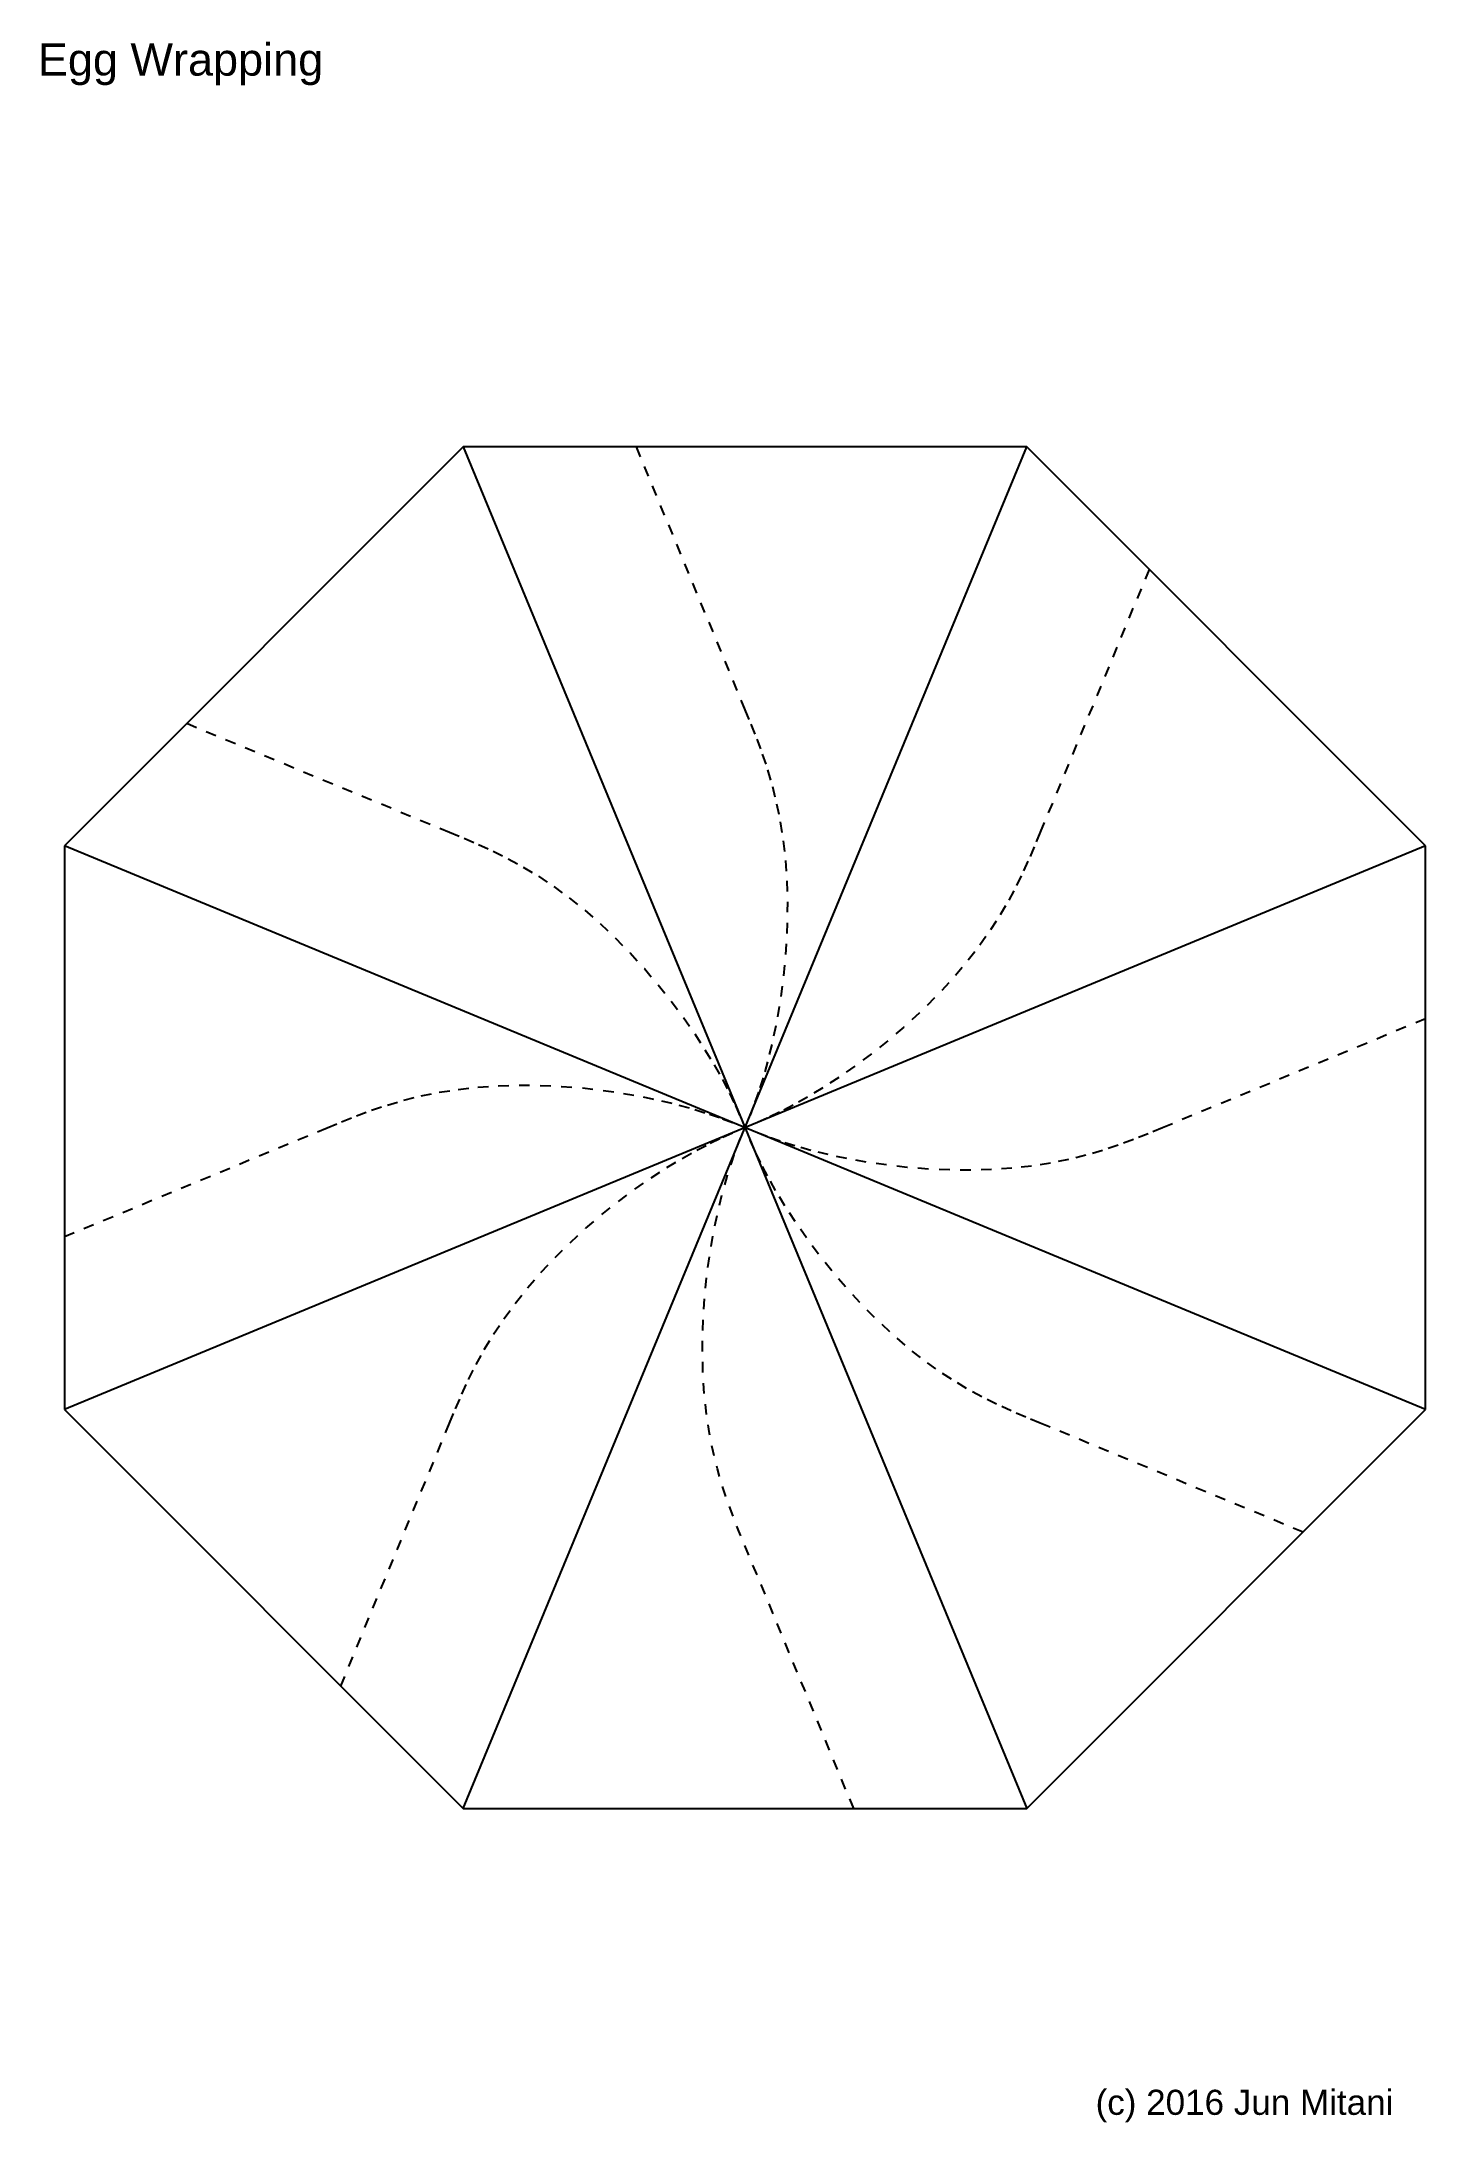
# Model space of a CAD drawing. Extents: x 11 to 197, y -288 to -9.
import ezdxf

# ---------------------------------------------------------------- set-up
doc = ezdxf.new("R2010")
doc.units = 0
for name, pattern in [('AI-LINETYPE-1', [2.822222, 1.411111, -1.411111]), ('AI-LINETYPE-2', [2.822222, 1.411111, -1.411111]), ('AI-LINETYPE-3', [2.822222, 1.411111, -1.411111]), ('AI-LINETYPE-4', [2.822222, 1.411111, -1.411111]), ('AI-LINETYPE-5', [2.822222, 1.411111, -1.411111]), ('AI-LINETYPE-6', [2.822222, 1.411111, -1.411111]), ('AI-LINETYPE-7', [2.822222, 1.411111, -1.411111]), ('AI-LINETYPE-8', [2.822222, 1.411111, -1.411111])]:
    doc.linetypes.add(name, pattern=pattern)
for name, color, linetype in [('CUTLINE', 7, 'CONTINUOUS'), ('MOUNTAINLINE', 7, 'CONTINUOUS'), ('TEXT', 7, 'CONTINUOUS'), ('VALLEYLINE', 7, 'CONTINUOUS')]:
    doc.layers.add(name, color=color, linetype=linetype)

# ---------------------------------------------------------------- blocks, each defined once
blk = doc.blocks.new('BLOCK_2')
at = {"layer": 'TEXT', "color": 7, "attachment_point": 7}
for s, insert, char_height in [('\\fArial|b0|i0|c0|p34;\\W1;Egg Wrapping', (10.83, -14.86), 4.318), ('\\fArial|b0|i0|c0|p34;\\W1;(c) 2016 Jun Mitani', (152.51, -287.61), 3.3584)]:
    blk.add_mtext(s, dxfattribs=dict(at, insert=insert, char_height=char_height))

msp = doc.modelspace()

# ---------------------------------------------------------------- linework, layer by layer
at = {"layer": 'CUTLINE', "color": 7}
for points in [[(67.78, -63.28), (14.38, -116.67)], [(143.29, -63.28), (67.78, -63.28)], [(196.69, -116.67), (143.29, -63.28)], [(14.38, -116.67), (14.38, -192.18)], [(196.69, -192.18), (196.69, -116.67)], [(14.38, -192.18), (67.78, -245.58)], [(143.29, -245.58), (196.69, -192.18)], [(67.78, -245.58), (143.29, -245.58)]]:
    msp.add_lwpolyline(points, dxfattribs=at)
at = {"layer": 'MOUNTAINLINE', "color": 7}
for points in [[(67.78, -63.28), (143.29, -245.58)], [(67.78, -245.58), (143.29, -63.28)], [(196.69, -116.67), (14.38, -192.18)], [(196.69, -192.18), (14.38, -116.67)]]:
    msp.add_lwpolyline(points, dxfattribs=at)
at = {"layer": 'VALLEYLINE', "color": 7, "linetype": 'AI-LINETYPE-1'}
msp.add_lwpolyline([(90.96, -63.28), (105.54, -98.47), (106.34, -100.41), (107.12, -102.39), (107.87, -104.42), (108.58, -106.53), (109.22, -108.74), (109.79, -111.06), (110.27, -113.49), (110.67, -116.03), (110.96, -118.66), (111.14, -121.38), (111.23, -124.17), (111.2, -127), (111.07, -129.84), (110.85, -132.67), (110.53, -135.46), (110.14, -138.18), (109.67, -140.79), (109.14, -143.27), (108.57, -145.59), (107.97, -147.73), (107.35, -149.68), (106.73, -151.43), (106.12, -153)], dxfattribs=at)
at = {"layer": 'VALLEYLINE', "color": 7, "linetype": 'AI-LINETYPE-8'}
msp.add_lwpolyline([(159.68, -79.67), (145.1, -114.86), (144.29, -116.8), (143.45, -118.75), (142.55, -120.72), (141.55, -122.71), (140.45, -124.73), (139.21, -126.77), (137.83, -128.83), (136.32, -130.9), (134.66, -132.97), (132.87, -135.03), (130.95, -137.06), (128.94, -139.04), (126.84, -140.96), (124.68, -142.8), (122.48, -144.55), (120.28, -146.19), (118.1, -147.7), (115.98, -149.09), (113.93, -150.32), (111.99, -151.41), (110.17, -152.35), (108.5, -153.15), (106.95, -153.83)], dxfattribs=at)
at = {"layer": 'VALLEYLINE', "color": 7, "linetype": 'AI-LINETYPE-2'}
msp.add_lwpolyline([(30.77, -100.28), (65.97, -114.86), (67.91, -115.67), (69.86, -116.51), (71.82, -117.41), (73.82, -118.41), (75.83, -119.52), (77.88, -120.75), (79.94, -122.13), (82.01, -123.65), (84.08, -125.31), (86.14, -127.1), (88.16, -129.01), (90.15, -131.03), (92.07, -133.13), (93.91, -135.29), (95.66, -137.48), (97.3, -139.68), (98.81, -141.86), (100.19, -143.99), (101.43, -146.03), (102.52, -147.97), (103.46, -149.79), (104.26, -151.47), (104.94, -153.01)], dxfattribs=at)
at = {"layer": 'VALLEYLINE', "color": 7, "linetype": 'AI-LINETYPE-7'}
msp.add_lwpolyline([(196.69, -139.85), (161.49, -154.43), (161.49, -154.43), (159.55, -155.23), (157.58, -156.01), (155.55, -156.76), (153.43, -157.47), (151.22, -158.11), (148.9, -158.68), (146.47, -159.17), (143.94, -159.56), (141.3, -159.85), (138.58, -160.04), (135.79, -160.12), (132.97, -160.09), (130.12, -159.97), (127.29, -159.74), (124.5, -159.42), (121.79, -159.03), (119.17, -158.56), (116.7, -158.03), (114.37, -157.46), (112.23, -156.86), (110.28, -156.24), (108.53, -155.62), (106.96, -155.01)], dxfattribs=at)
at = {"layer": 'VALLEYLINE', "color": 7, "linetype": 'AI-LINETYPE-3'}
msp.add_lwpolyline([(14.38, -169.01), (49.58, -154.43), (51.52, -153.63), (53.49, -152.84), (55.52, -152.09), (57.64, -151.39), (59.85, -150.74), (62.17, -150.17), (64.6, -149.69), (67.14, -149.3), (69.77, -149.01), (72.49, -148.82), (75.28, -148.74), (78.11, -148.76), (80.95, -148.89), (83.78, -149.11), (86.57, -149.43), (89.28, -149.83), (91.9, -150.3), (94.38, -150.82), (96.7, -151.39), (98.84, -151.99), (100.79, -152.61), (102.54, -153.23), (104.11, -153.84)], dxfattribs=at)
at = {"layer": 'VALLEYLINE', "color": 7, "linetype": 'AI-LINETYPE-4'}
msp.add_lwpolyline([(51.39, -229.19), (65.97, -193.99), (66.78, -192.05), (67.62, -190.11), (68.52, -188.14), (69.52, -186.15), (70.63, -184.13), (71.86, -182.09), (73.24, -180.02), (74.76, -177.95), (76.41, -175.88), (78.2, -173.83), (80.12, -171.8), (82.13, -169.82), (84.23, -167.9), (86.39, -166.05), (88.59, -164.31), (90.79, -162.67), (92.97, -161.15), (95.09, -159.77), (97.14, -158.53), (99.08, -157.44), (100.9, -156.5), (102.58, -155.7), (104.12, -155.02)], dxfattribs=at)
at = {"layer": 'VALLEYLINE', "color": 7, "linetype": 'AI-LINETYPE-6'}
msp.add_lwpolyline([(180.3, -208.57), (145.1, -193.99), (145.1, -193.99), (143.16, -193.19), (141.21, -192.35), (139.25, -191.44), (137.26, -190.45), (135.24, -189.34), (133.19, -188.1), (131.13, -186.73), (129.06, -185.21), (126.99, -183.55), (124.93, -181.76), (122.91, -179.85), (120.93, -177.83), (119, -175.73), (117.16, -173.57), (115.41, -171.37), (113.77, -169.17), (112.26, -166.99), (110.88, -164.87), (109.64, -162.82), (108.55, -160.88), (107.61, -159.07), (106.81, -157.39), (106.13, -155.85)], dxfattribs=at)
at = {"layer": 'VALLEYLINE', "color": 7, "linetype": 'AI-LINETYPE-5'}
msp.add_open_spline([(120.11, -245.58), (120.11, -245.58), (105.54, -210.38), (105.54, -210.38), (105.54, -210.38), (104.74, -208.44), (104.74, -208.44), (104.74, -208.44), (103.95, -206.47), (103.95, -206.47), (103.95, -206.47), (103.2, -204.44), (103.2, -204.44), (103.2, -204.44), (102.5, -202.33), (102.5, -202.33), (102.5, -202.33), (101.85, -200.11), (101.85, -200.11), (101.85, -200.11), (101.28, -197.8), (101.28, -197.8), (101.28, -197.8), (100.8, -195.36), (100.8, -195.36), (100.8, -195.36), (100.41, -192.83), (100.41, -192.83), (100.41, -192.83), (100.11, -190.19), (100.11, -190.19), (100.11, -190.19), (99.93, -187.47), (99.93, -187.47), (99.93, -187.47), (99.85, -184.68), (99.85, -184.68), (99.85, -184.68), (99.87, -181.86), (99.87, -181.86), (99.87, -181.86), (100, -179.01), (100, -179.01), (100, -179.01), (100.22, -176.18), (100.22, -176.18), (100.22, -176.18), (100.54, -173.39), (100.54, -173.39), (100.54, -173.39), (100.94, -170.68), (100.94, -170.68), (100.94, -170.68), (101.4, -168.07), (101.4, -168.07), (101.4, -168.07), (101.93, -165.59), (101.93, -165.59), (101.93, -165.59), (102.5, -163.27), (102.5, -163.27), (102.5, -163.27), (103.1, -161.12), (103.1, -161.12), (103.1, -161.12), (103.72, -159.17), (103.72, -159.17), (103.72, -159.17), (104.34, -157.42), (104.34, -157.42), (104.34, -157.42), (104.95, -155.85), (104.95, -155.85)], degree=3, knots=[0, 0, 0, 0, 1, 1, 1, 2, 2, 2, 3, 3, 3, 4, 4, 4, 5, 5, 5, 6, 6, 6, 7, 7, 7, 8, 8, 8, 9, 9, 9, 10, 10, 10, 11, 11, 11, 12, 12, 12, 13, 13, 13, 14, 14, 14, 15, 15, 15, 16, 16, 16, 17, 17, 17, 18, 18, 18, 19, 19, 19, 20, 20, 20, 21, 21, 21, 22, 22, 22, 23, 23, 23, 24, 24, 24, 24], dxfattribs=at)

# ---------------------------------------------------------------- block references
at = {"layer": 'TEXT'}
msp.add_blockref('BLOCK_2', (0, 0), dxfattribs=at)

doc.saveas('drawing.dxf')
